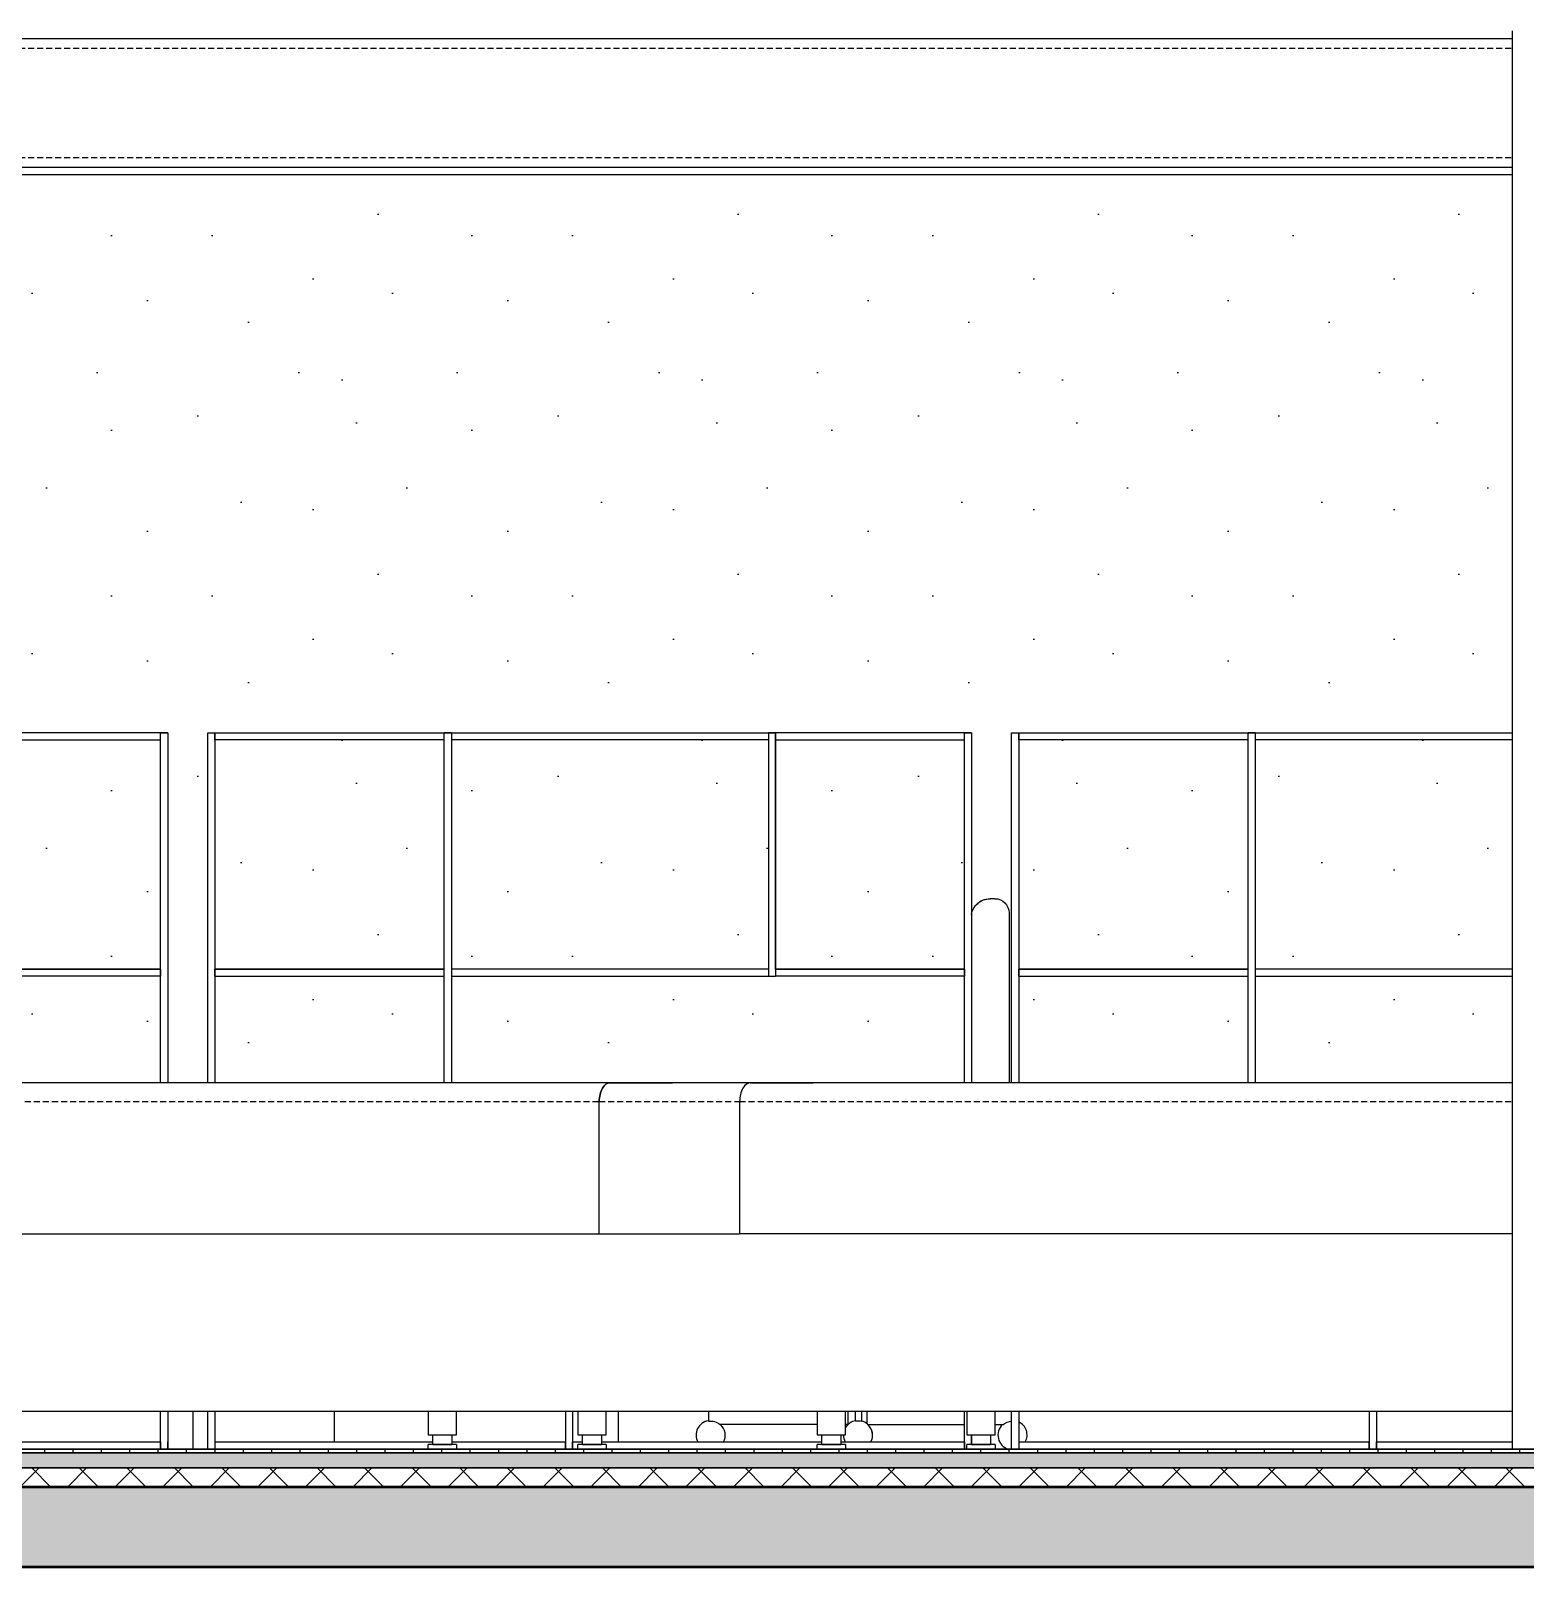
# Model space of a CAD drawing. Header units: millimetres. Extents: x -100 to 224448, y 0 to 22177.
# Drawn here: x 159393 to 162554, y 3600 to 6850 of the extents above; entities that cross this region are included whole.
import ezdxf

# ---------------------------------------------------------------- set-up
doc = ezdxf.new("R2010")
doc.units = ezdxf.units.MM
doc.linetypes.add('DASHED', pattern=[19.05, 12.7, -6.35])
doc.layers.get('0').update_dxf_attribs({"true_color": 0xdfdfdf})
for name, color, linetype in [('Background_0', 7, 'Continuous'), ('Boundary_Floor_ Ceramic Tiles', 7, 'Continuous'), ('Boundary_Insulation_ Extruded Polystyrene', 42, 'Continuous'), ('Boundary_Screed', 7, 'Continuous'), ('Elevation_Gypsum Board', 7, 'Continuous'), ('Fill_Concrete_ Reinforced', 85, 'Continuous'), ('Fill_Floor_ Ceramic Tiles', 251, 'Continuous'), ('Fill_Insulation_ Extruded Polystyrene', 42, 'Continuous'), ('Fill_Screed', 251, 'Continuous'), ('Viewport border', 7, 'Continuous')]:
    doc.layers.add(name, color=color, linetype=linetype)
for name, color, linetype, lineweight in [('Background_Concrete_ Reinforced', 7, 'Continuous', 9), ('Background_Floor_ Ceramic Tiles', 7, 'Continuous', 9), ('Background_Insulation_ Extruded Polystyrene', 7, 'Continuous', 9), ('Background_Screed', 7, 'Continuous', 9), ('Boundary_Concrete_ Reinforced', 99, 'Continuous', 50), ('Elevation_Concrete_ Reinforced', 252, 'Continuous', 25)]:
    doc.layers.add(name, color=color, linetype=linetype, lineweight=lineweight)
doc.layers.add('BIM_ROOM_LINES', color=7, linetype='Continuous', plot=False)

# ---------------------------------------------------------------- blocks, each defined once
blk = doc.blocks.new("CC'__section__..%5CMainBuilding.dwg", base_point=(1833.3, -9100))
at = {"layer": 'Elevation_Concrete_ Reinforced'}
h = blk.add_hatch(dxfattribs=at)
h.set_pattern_fill('DOTS2', color=256, scale=20, style=0)
h.paths.add_polyline_path([(9991.4, -8460), (9991.4, -5500), (9643.4, -5500), (9643.4, -8460)])
at = {"layer": 'Elevation_Gypsum Board'}
h = blk.add_hatch(dxfattribs=at)
h.set_pattern_fill('DOTS2', color=256, scale=30, style=0)
h.paths.add_polyline_path([(5134.7, -4550), (5234.4, -4550), (5234.4, -3735), (5249.4, -3735), (5734.4, -3735), (5749.4, -3735), (6420.1, -3735), (6435.1, -3735), (6834.4, -3735), (6849.4, -3735), (6849.4, -3750), (6849.4, -4235), (6849.4, -4250), (6849.4, -4475), (6934.4, -4475), (6934.4, -3735), (6949.4, -3735), (7434.4, -3735), (7449.4, -3735), (8120.1, -3735), (8135.1, -3735), (8534.4, -3735), (8549.4, -3735), (8549.4, -3750), (8549.4, -4119.5, -0.148047), (8559.6, -4098.7, -0.208496), (8588.9, -4085.9), (8598.9, -4085.9, -0.414214), (8628.9, -4115.9), (8628.9, -4475), (8634.4, -4475), (8634.4, -3735), (8649.4, -3735), (9134.4, -3735), (9149.4, -3735), (9693.4, -3735), (9693.4, -2555), (3582.4, -2555), (3582.4, -5250), (4442.1, -5250, -0.555943), (4428.3, -5199.5, -0.170157), (4446.4, -5190), (4446.4, -5144.6), (4758.6, -5144.6), (4758.6, -4813.1), (4478.2, -4813.1, -0.414214), (4458.2, -4793.1), (4458.2, -4115.9, -0.189368), (4466.2, -4095.5, -0.208492), (4488.2, -4085.9), (4498.2, -4085.9, -0.414214), (4538.2, -4125.9), (4538.2, -4498.1), (4966, -4498.1, -0.414214), (5006, -4538.1), (5006, -4733.1), (5058.2, -4733.1, -0.414214), (5098.2, -4773.1, -0.189378), (5087.5, -4800.3, -0.208482), (5058.2, -4813.1), (4799.7, -4813.1), (4799.7, -5144.6), (5093.9, -5144.6), (5093.9, -5190, -0.371495), (5120.1, -5220.5, -0.18938), (5111.9, -5241.4, -0.133872), (5098.1, -5250), (5234.4, -5250), (5234.4, -4567), (5134.7, -4567)])
h = blk.add_hatch(dxfattribs=at)
h.set_pattern_fill('DOTS2', color=256, scale=30, style=0)
h.paths.add_polyline_path([(6435.1, -3750), (6435.1, -4235), (6834.4, -4235), (6834.4, -3750)])
h = blk.add_hatch(dxfattribs=at)
h.set_pattern_fill('DOTS2', color=256, scale=30, style=0)
h.paths.add_polyline_path([(6949.4, -4235), (7434.4, -4235), (7434.4, -3750), (6949.4, -3750)])
h = blk.add_hatch(dxfattribs=at)
h.set_pattern_fill('DOTS2', color=256, scale=30, style=0)
h.paths.add_polyline_path([(7449.4, -4235), (8120.1, -4235), (8120.1, -3750), (7449.4, -3750)])
h = blk.add_hatch(dxfattribs=at)
h.set_pattern_fill('DOTS2', color=256, scale=30, style=0)
h.paths.add_polyline_path([(8135.1, -3750), (8135.1, -4235), (8534.4, -4235), (8534.4, -3750)])
h = blk.add_hatch(dxfattribs=at)
h.set_pattern_fill('DOTS2', color=256, scale=30, style=0)
h.paths.add_polyline_path([(8649.4, -4235), (9134.4, -4235), (9134.4, -3750), (8649.4, -3750)])
h = blk.add_hatch(dxfattribs=at)
h.set_pattern_fill('DOTS2', color=256, scale=30, style=0)
h.paths.add_polyline_path([(9149.4, -4235), (9693.4, -4235), (9693.4, -3750), (9149.4, -3750)])
h = blk.add_hatch(dxfattribs=at)
h.set_pattern_fill('DOTS2', color=256, scale=30, style=0)
h.paths.add_polyline_path([(5868.1, -4475), (6086.3, -4475), (6834.4, -4475), (6834.4, -4250), (6435.1, -4250), (6420.1, -4250), (5749.4, -4250), (5749.4, -4475)])
h = blk.add_hatch(dxfattribs=at)
h.set_pattern_fill('DOTS2', color=256, scale=30, style=0)
h.paths.add_polyline_path([(7434.4, -4250), (6949.4, -4250), (6949.4, -4475), (7434.4, -4475)])
h = blk.add_hatch(dxfattribs=at)
h.set_pattern_fill('DOTS2', color=256, scale=30, style=0)
h.paths.add_polyline_path([(7785.1, -4475, -0.001898), (7785.2, -4475), (7917.4, -4475), (8082, -4475), (8082.2, -4475), (8214.2, -4475), (8534.4, -4475), (8534.4, -4250), (8135.1, -4250), (8120.1, -4250), (7449.4, -4250), (7449.4, -4475)])
h = blk.add_hatch(dxfattribs=at)
h.set_pattern_fill('DOTS2', color=256, scale=30, style=0)
h.paths.add_polyline_path([(9134.4, -4250), (8649.4, -4250), (8649.4, -4475), (9134.4, -4475)])
h = blk.add_hatch(dxfattribs=at)
h.set_pattern_fill('DOTS2', color=256, scale=30, style=0)
h.paths.add_polyline_path([(9149.4, -4475), (9693.4, -4475), (9693.4, -4250), (9149.4, -4250)])
h = blk.add_hatch(dxfattribs=at)
h.set_pattern_fill('DOTS2', color=256, scale=30, style=0)
h.paths.add_polyline_path([(6934.4, -5250), (6934.4, -5170), (6902.4, -5170), (6902.4, -5250)])
h = blk.add_hatch(dxfattribs=at)
h.set_pattern_fill('DOTS2', color=256, scale=30, style=0)
h.paths.add_polyline_path([(6949.4, -5170), (6949.4, -5235), (7202.4, -5235), (7202.4, -5170)])
h = blk.add_hatch(dxfattribs=at)
h.set_pattern_fill('DOTS2', color=256, scale=30, style=0)
h.paths.add_polyline_path([(7802.4, -5170), (7802.4, -5235), (7970.6, -5235, -0.320159), (7975.2, -5199.5, -0.170166), (7993.2, -5190), (7993.2, -5170)])
h = blk.add_hatch(dxfattribs=at)
h.set_pattern_fill('DOTS2', color=256, scale=30, style=0)
h.paths.add_polyline_path([(8025, -5235), (8232.8, -5235), (8232.8, -5220), (8222.8, -5220), (8222.8, -5198.1), (8018.9, -5198.1, -0.206645), (8028.6, -5220.5, -0.123314)])
h = blk.add_hatch(dxfattribs=at)
h.set_pattern_fill('DOTS2', color=256, scale=30, style=0)
h.paths.add_polyline_path([(8288.3, -5198.1), (8288, -5198.1), (8282.8, -5198.1), (8282.8, -5205, -0.055751), (8286.8, -5199.5, -0.016642)])
h = blk.add_hatch(dxfattribs=at)
h.set_pattern_fill('DOTS2', color=256, scale=30, style=0)
h.paths.add_polyline_path([(8336.6, -5235), (8534.4, -5235), (8534.4, -5198.1), (8330.5, -5198.1, -0.206644), (8340.2, -5220.5, -0.123313)])
h = blk.add_hatch(dxfattribs=at)
h.set_pattern_fill('DOTS2', color=256, scale=30, style=0)
h.paths.add_polyline_path([(8589.5, -5220), (8589.5, -5240), (8599.5, -5240), (8599.5, -5250), (8627.4, -5250, -0.555928), (8613.6, -5199.5, -0.016637), (8615.1, -5198.1), (8599.5, -5198.1), (8599.5, -5220)])
h = blk.add_hatch(dxfattribs=at)
h.set_pattern_fill('DOTS2', color=256, scale=30, style=0)
h.paths.add_polyline_path([(8649.4, -5170), (8649.4, -5192.6, -0.289805), (8667, -5220.5, -0.123313), (8663.4, -5235), (9390.7, -5235), (9390.7, -5170)])
h = blk.add_hatch(dxfattribs=at)
h.set_pattern_fill('DOTS2', color=256, scale=30, style=0)
h.paths.add_polyline_path([(9693.4, -5170), (9405.7, -5170), (9405.7, -5235), (9693.4, -5235)])
h = blk.add_hatch(dxfattribs=at)
h.set_pattern_fill('DOTS2', color=256, scale=30, style=0)
h.paths.add_polyline_path([(8272.8, -5220), (8272.8, -5235), (8282.2, -5235, -0.127294), (8278.6, -5220)])
h = blk.add_hatch(dxfattribs=at)
h.set_pattern_fill('DOTS2', color=256, scale=30, style=0)
h.paths.add_polyline_path([(8549.5, -5240), (8549.5, -5220), (8549.4, -5220), (8549.4, -5235), (8549.4, -5240)])
at = {"layer": 'Fill_Concrete_ Reinforced', "extrusion": (2.14343e-17, 6.23765e-16, -1)}
h = blk.add_hatch(dxfattribs=at)
h.set_pattern_fill('CONCRETE1', color=256, scale=20, angle=15, style=0)
h.set_pattern_definition([(15, (-3002.4, -5250), (287.368, 497.736), [50.8, -355.6]), (105, (-3002.4, -5250), (-497.736, 287.368), [50.8, -355.6]), (150, (-2953.33, -5236.85), (-392.5523, -105.184), [71.842, -502.894]), (15, (-3012.5, -5016.04), (287.368, 497.736), [50.8, -355.6]), (60, (-2981.4, -5034), (-105.184, 392.5523), [35.921, -538.815]), (150, (-2981.4, -5034), (-392.5523, -105.184), [35.921, -538.815]), (15, (-2891.6, -4878.46), (287.368, 497.736), [71.842, -334.558]), (60, (-2891.6, -4878.46), (-105.184, 392.5523), [50.8, -523.936]), (150, (-2822.2, -4859.87), (-392.5523, -105.184), [50.8, -523.936]), (105, (-2758.8, -5079.55), (-497.736, 287.368), [50.8, -355.6]), (60, (-2758.82, -5079.55), (-105.184, 392.5523), [35.921, -538.815]), (150, (-2740.86, -5048.44), (-392.5523, -105.184), [35.921, -538.815]), (15, (-2979.63, -5138.7), (287.368, 497.736), [25.4, -340.36]), (15, (-2711.5, -4961.7), (287.368, 497.736), [25.4, -340.36]), (105, (-2847.33, -4945.5), (-497.736, 287.368), [25.4, -340.36]), (150, (-2739.1, -5153.15), (-392.5523, -105.184), [35.921, -538.815]), (150, (-2983.15, -4929.3), (-392.5523, -105.184), [35.921, -538.815]), (60, (-2852.9, -5071.9), (-105.184, 392.5523), [35.921, -538.815]), (105, (-2880.6, -5164.77), (-497.736, 287.368), [6.35, -400.05]), (105, (-2906.6, -4994.24), (-497.736, 287.368), [6.35, -400.05]), (105, (-2740.65, -4877.46), (-497.736, 287.368), [6.35, -400.05]), (105, (-2678.64, -5084.36), (-497.736, 287.368), [6.35, -400.05])])
h.paths.add_polyline_path([(-21512.4, -5500), (-21512.4, -5330), (-21230.4, -5330), (-3334.4, -5330), (-3092.4, -5330), (-3092.4, -5500)])
at = {"layer": 'Fill_Floor_ Ceramic Tiles', "extrusion": (0, 0, -1)}
h = blk.add_hatch(dxfattribs=at)
h.set_pattern_fill('_USER', color=256, scale=60, angle=90, style=0, pattern_type=0)
h.set_pattern_definition([(90, (-3002.4, -5250), (-60, -2e-13), [])])
h.paths.add_polyline_path([(-3334.4, -5258), (-21230.4, -5258), (-21230.4, -5250), (-3334.4, -5250)])
at = {"layer": 'Fill_Insulation_ Extruded Polystyrene', "extrusion": (0, 0, -1)}
h = blk.add_hatch(dxfattribs=at)
h.set_pattern_fill('INSULATION', color=256, scale=20, style=0)
h.set_pattern_definition([(45, (-3002.4, -5250), (-50.28943, 50.28943), []), (135, (-3002.4, -5250), (-50.28943, -50.28943), [])])
h.paths.add_polyline_path([(-21230.4, -5290), (-3334.4, -5290), (-3334.4, -5330), (-21230.4, -5330)])
at = {"layer": 'Fill_Screed', "extrusion": (0, 0, -1)}
h = blk.add_hatch(dxfattribs=at)
h.set_pattern_fill('SCREED', color=256, scale=20, angle=15, style=0)
h.set_pattern_definition([(15, (-3002.4, -5250), (915.6406, 508.3053), [-127, 0, -381, 0]), (15, (-3005.69, -5237.73), (915.6406, 508.3053), [-50.8, 0, -177.8, 0, -91.44, 0, -381, 0]), (15, (-3008.97, -5225.47), (915.6406, 508.3053), [-25.4, 0, -127, 0, -127, 0, -279.4, 0, -91.44, 0]), (15, (-3012.26, -5213.2), (915.6406, 508.3053), [-91.44, 0, -406.4, 0]), (15, (-3015.55, -5200.93), (915.6406, 508.3053), [-304.8, 0, -304.8, 0]), (15, (-3018.84, -5188.66), (915.6406, 508.3053), [-431.8, 0]), (15, (-3022.12, -5176.4), (915.6406, 508.3053), [-127, 0, -558.8, 0]), (15, (-3025.4, -5164.13), (915.6406, 508.3053), [-177.8, 0, -101.6, 0]), (15, (-3028.7, -5151.86), (915.6406, 508.3053), [-254, 0]), (15, (-3035.27, -5127.33), (915.6406, 508.3053), [-35.56, 0, -381, 0, -228.6, 0]), (15, (-3038.56, -5115.06), (915.6406, 508.3053), [-50.8, 0, -5.08, 0, -127, 0]), (15, (-3041.84, -5102.8), (915.6406, 508.3053), [-25.4, 0, -330.2, 0, -381, 0]), (15, (-3045.13, -5090.53), (915.6406, 508.3053), [-254, 0]), (15, (-3048.42, -5078.26), (915.6406, 508.3053), [-127, 0, -533.4, 0]), (15, (-3055, -5053.72), (915.6406, 508.3053), [-609.6, 0]), (15, (-3058.28, -5041.46), (915.6406, 508.3053), [-127, 0, -10.16, 0, -177.8, 0]), (15, (-3061.57, -5029.2), (915.6406, 508.3053), [-35.56, 0, -254, 0, -101.6, 0, -177.8, 0, -203.2, 0]), (15, (-3064.85, -5016.92), (915.6406, 508.3053), [-76.2, 0, -101.6, 0, -254, 0, -10.16, 0, -127, 0]), (15, (-3068.14, -5004.65), (915.6406, 508.3053), [-254, 0])])
h.paths.add_polyline_path([(-21230.4, -5258), (-3334.4, -5258), (-3334.4, -5290), (-21230.4, -5290)])
at = {"linetype": 'DASHED', "extrusion": (0, 1, 0)}
for p, q in [((3582.4, -2286.6), (9693.4, -2286.6)), ((3582.4, -2518.4), (9693.4, -2518.4)), ((6109.4, -4515), (7762.1, -4515)), ((7762.1, -4515), (8059.1, -4515)), ((8059.1, -4515), (9693.4, -4515))]:
    blk.add_line(p, q, dxfattribs=at)
blk.add_line((2834.4, -5250), (21730.4, -5250))
blk.add_line((2834.4, -5250), (21730.4, -5250))
blk.add_line((2834.4, -5250), (21730.4, -5250))
at = {"layer": 'Background_0', "extrusion": (0, 1, 0)}
for p, q in [((3582.4, -2266.7), (9693.4, -2266.7)), ((9693.4, -5250), (9693.4, -2250)), ((3582.4, -2538.3), (9693.4, -2538.3)), ((9693.4, -2555), (3582.4, -2555)), ((6834.4, -3735), (6435.1, -3735)), ((6834.4, -3735), (6435.1, -3735)), ((6834.4, -4475), (6834.4, -3735)), ((6849.4, -3735), (6834.4, -3735)), ((6834.4, -3750), (6834.4, -3735)), ((6834.4, -3735), (6849.4, -3735)), ((6834.4, -3735), (6849.4, -3735)), ((6849.4, -3735), (6849.4, -4475)), ((6849.4, -3735), (6849.4, -4475)), ((6849.4, -3735), (6849.4, -3750)), ((6934.4, -4475), (6934.4, -3735)), ((6934.4, -3735), (6949.4, -3735)), ((6934.4, -3735), (6949.4, -3735)), ((6934.4, -3735), (6949.4, -3735)), ((6949.4, -3735), (6949.4, -4475)), ((6949.4, -3735), (8120.1, -3735)), ((6949.4, -3750), (6949.4, -3735)), ((6949.4, -3735), (7434.4, -3735)), ((7434.4, -3735), (7449.4, -3735)), ((7434.4, -4475), (7434.4, -3735)), ((7449.4, -3735), (7434.4, -3735)), ((7434.4, -3750), (7434.4, -3735)), ((7449.4, -3735), (7449.4, -4475)), ((7449.4, -3735), (8120.1, -3735)), ((7449.4, -3735), (7449.4, -3750)), ((8135.1, -3735), (8120.1, -3735)), ((8120.1, -3735), (8120.1, -4250)), ((8120.1, -3735), (8120.1, -3750)), ((8135.1, -3735), (8120.1, -3735)), ((8120.1, -3735), (8135.1, -3735)), ((8534.4, -3735), (8135.1, -3735)), ((8534.4, -3735), (8135.1, -3735)), ((8135.1, -3735), (8135.1, -4250)), ((8135.1, -3750), (8135.1, -3735)), ((8534.4, -4475), (8534.4, -3735)), ((8549.4, -3735), (8534.4, -3735)), ((8534.4, -3735), (8549.4, -3735)), ((8534.4, -3750), (8534.4, -3735)), ((8534.4, -3735), (8549.4, -3735)), ((8549.4, -3735), (8549.4, -4475)), ((8549.4, -3735), (8549.4, -4475)), ((8549.4, -3735), (8549.4, -3750)), ((8634.4, -4475), (8634.4, -3735)), ((8634.4, -3735), (8649.4, -3735)), ((8634.4, -3735), (8649.4, -3735)), ((8634.4, -3735), (8649.4, -3735)), ((8649.4, -3735), (8649.4, -4475)), ((8649.4, -3750), (8649.4, -3735)), ((8649.4, -3735), (9693.4, -3735)), ((8649.4, -3735), (9134.4, -3735)), ((9134.4, -4475), (9134.4, -3735)), ((9134.4, -3750), (9134.4, -3735)), ((9134.4, -3735), (9149.4, -3735)), ((9149.4, -3735), (9134.4, -3735)), ((9149.4, -3735), (9149.4, -4475)), ((9149.4, -3735), (9149.4, -3750)), ((9149.4, -3735), (9693.4, -3735)), ((6435.1, -3750), (6834.4, -3750)), ((6949.4, -3750), (6949.4, -4235)), ((7434.4, -3750), (6949.4, -3750)), ((7449.4, -3750), (7449.4, -4235)), ((8120.1, -3750), (7449.4, -3750)), ((8135.1, -4235), (8135.1, -3750)), ((8135.1, -3750), (8534.4, -3750)), ((8649.4, -3750), (8649.4, -4235)), ((9134.4, -3750), (8649.4, -3750)), ((9149.4, -3750), (9149.4, -4235)), ((9693.4, -3750), (9149.4, -3750)), ((8598.9, -4085.9), (8588.9, -4085.9)), ((8598.9, -4085.9), (8588.9, -4085.9)), ((8598.9, -4085.9), (8588.9, -4085.9)), ((8598.9, -4085.9), (8588.9, -4085.9)), ((8628.9, -4115.9), (8628.9, -4475)), ((8628.9, -4115.9), (8628.9, -4475)), ((8628.9, -4115.9), (8628.9, -4475)), ((8628.9, -4115.9), (8628.9, -4475)), ((6435.1, -4235), (6834.4, -4235)), ((6834.4, -4235), (6435.1, -4235)), ((6834.4, -4250), (6435.1, -4250)), ((6834.4, -4235), (6834.4, -4250)), ((6849.4, -4235), (6849.4, -4250)), ((6949.4, -4235), (7434.4, -4235)), ((7434.4, -4235), (6949.4, -4235)), ((6949.4, -4250), (6949.4, -4235)), ((6949.4, -4250), (6949.4, -4475)), ((6949.4, -4250), (7434.4, -4250)), ((7434.4, -4250), (7434.4, -4235)), ((7449.4, -4235), (7449.4, -4250)), ((8120.1, -4235), (7449.4, -4235)), ((8120.1, -4235), (7449.4, -4235)), ((7449.4, -4250), (7449.4, -4475)), ((7449.4, -4250), (8120.1, -4250)), ((8120.1, -4235), (8120.1, -4250)), ((8120.1, -4250), (8135.1, -4250)), ((8135.1, -4235), (8135.1, -4250)), ((8135.1, -4235), (8534.4, -4235)), ((8534.4, -4235), (8135.1, -4235)), ((8534.4, -4250), (8135.1, -4250)), ((8534.4, -4235), (8534.4, -4250)), ((8549.4, -4235), (8549.4, -4250)), ((8649.4, -4250), (8649.4, -4235)), ((9134.4, -4235), (8649.4, -4235)), ((8649.4, -4235), (9134.4, -4235)), ((8649.4, -4250), (8649.4, -4475)), ((8649.4, -4250), (9134.4, -4250)), ((9134.4, -4250), (9134.4, -4235)), ((9693.4, -4235), (9149.4, -4235)), ((9693.4, -4235), (9149.4, -4235)), ((9149.4, -4235), (9149.4, -4250)), ((9149.4, -4250), (9149.4, -4475)), ((9149.4, -4250), (9693.4, -4250)), ((7785.1, -4475), (6086.3, -4475)), ((7785.1, -4475), (7917.4, -4475)), ((8082.2, -4475), (7785.2, -4475)), ((9693.4, -4475), (8082, -4475)), ((8082.2, -4475), (8214.2, -4475)), ((7762.1, -4795), (7762.1, -4515)), ((7762.1, -4795), (7762.1, -4515)), ((8059.1, -4515), (8059.1, -4795)), ((8059.1, -4515), (8059.1, -4795)), ((5926, -4795), (8059.1, -4795)), ((6109.4, -4795), (7762.1, -4795)), ((7762.1, -4795), (8059.1, -4795)), ((9693.4, -4795), (8059.1, -4795)), ((5926, -5170), (9693.4, -5170)), ((6834.4, -5250), (6834.4, -5170)), ((6849.4, -5170), (6849.4, -5250)), ((6849.4, -5170), (6849.4, -5250)), ((6902.4, -5170), (6902.4, -5250)), ((6902.4, -5170), (6902.4, -5250)), ((6902.4, -5170), (6902.4, -5250)), ((6902.4, -5170), (6902.4, -5250)), ((6902.4, -5170), (6902.4, -5250)), ((6902.4, -5170), (6902.4, -5250)), ((6902.4, -5170), (6902.4, -5250)), ((6902.4, -5170), (6902.4, -5250)), ((6934.4, -5250), (6934.4, -5170)), ((6949.4, -5170), (6949.4, -5250)), ((6949.4, -5170), (6949.4, -5235)), ((7202.4, -5235), (7202.4, -5170)), ((7400.1, -5170), (7400.1, -5220)), ((7460.1, -5220), (7460.1, -5170)), ((7690.7, -5170), (7690.7, -5250)), ((7705.7, -5170), (7705.7, -5250)), ((7705.7, -5170), (7705.7, -5235)), ((7716.8, -5170), (7716.8, -5220)), ((7776.8, -5220), (7776.8, -5170)), ((7802.4, -5170), (7802.4, -5235)), ((7802.4, -5170), (7802.4, -5235)), ((7802.4, -5170), (7802.4, -5235)), ((7802.4, -5170), (7802.4, -5235)), ((7802.4, -5170), (7802.4, -5235)), ((7802.4, -5170), (7802.4, -5235)), ((7802.4, -5170), (7802.4, -5235)), ((7802.4, -5170), (7802.4, -5235)), ((7993.2, -5170), (7993.2, -5191)), ((8222.8, -5198.1), (8017.5, -5198.1)), ((8222.8, -5170), (8222.8, -5220)), ((8282.8, -5220), (8282.8, -5170)), ((8288, -5198.1), (8282.8, -5198.1)), ((8288, -5170), (8288, -5198.1)), ((8288, -5198.1), (8288.3, -5198.1)), ((8304.3, -5190.4), (8304.3, -5170)), ((8317, -5170), (8317, -5191)), ((8317, -5191), (8317, -5190.6)), ((8327.9, -5170), (8327.9, -5195.8)), ((8330.5, -5198.1), (8534.4, -5198.1)), ((8534.4, -5250), (8534.4, -5170)), ((8539.5, -5170), (8539.5, -5220)), ((8599.5, -5220), (8599.5, -5170)), ((8599.5, -5198.1), (8616.5, -5198.1)), ((8634.4, -5250), (8634.4, -5170)), ((8649.4, -5170), (8649.4, -5250)), ((8649.4, -5170), (8649.4, -5235)), ((9390.7, -5170), (9390.7, -5250)), ((9405.7, -5170), (9405.7, -5250)), ((9405.7, -5170), (9405.7, -5235)), ((7400.1, -5220), (7460.1, -5220)), ((7410.1, -5240), (7410.1, -5220)), ((7450.1, -5220), (7450.1, -5240)), ((7716.8, -5220), (7776.8, -5220)), ((7726.8, -5240), (7726.8, -5220)), ((7766.8, -5220), (7766.8, -5240)), ((8222.8, -5220), (8282.8, -5220)), ((8232.8, -5240), (8232.8, -5220)), ((8272.8, -5220), (8272.8, -5240)), ((8539.5, -5220), (8599.5, -5220)), ((8549.4, -5220), (8549.4, -5240)), ((8549.4, -5220), (8549.4, -5240)), ((8549.5, -5240), (8549.5, -5220)), ((8589.5, -5220), (8589.5, -5240)), ((6189.5, -5235), (6834.4, -5235)), ((6189.5, -5235), (6834.4, -5235)), ((6834.4, -5250), (6199.5, -5250)), ((6834.4, -5235), (6834.4, -5250)), ((6849.4, -5250), (6834.4, -5250)), ((6849.4, -5250), (6849.4, -5235)), ((6902.4, -5250), (6849.4, -5250)), ((6949.4, -5250), (6934.4, -5250)), ((6949.4, -5235), (7410.1, -5235)), ((6949.4, -5235), (7410.1, -5235)), ((6949.4, -5235), (6949.4, -5250)), ((6949.4, -5250), (7400.1, -5250)), ((7400.1, -5250), (7400.1, -5240)), ((7460.1, -5240), (7400.1, -5240)), ((7400.1, -5250), (7460.1, -5250)), ((7410.1, -5240), (7450.1, -5240)), ((7450.1, -5235), (7690.7, -5235)), ((7450.1, -5235), (7690.7, -5235)), ((7460.1, -5240), (7460.1, -5250)), ((7460.1, -5250), (7690.7, -5250)), ((7690.7, -5250), (7690.7, -5235)), ((7690.7, -5250), (7705.7, -5250)), ((7705.7, -5235), (7726.8, -5235)), ((7705.7, -5235), (7726.8, -5235)), ((7705.7, -5250), (7705.7, -5235)), ((7716.8, -5250), (7705.7, -5250)), ((7716.8, -5250), (7716.8, -5240)), ((7776.8, -5240), (7716.8, -5240)), ((7716.8, -5250), (7776.8, -5250)), ((7726.8, -5240), (7766.8, -5240)), ((7766.8, -5235), (8232.8, -5235)), ((7766.8, -5235), (8232.8, -5235)), ((7776.8, -5240), (7776.8, -5250)), ((8222.8, -5250), (7776.8, -5250)), ((8222.8, -5250), (8222.8, -5240)), ((8282.8, -5240), (8222.8, -5240)), ((8222.8, -5250), (8282.8, -5250)), ((8232.8, -5240), (8272.8, -5240)), ((8272.8, -5235), (8534.4, -5235)), ((8272.8, -5235), (8534.4, -5235)), ((8282.8, -5240), (8282.8, -5250)), ((8534.4, -5250), (8282.8, -5250)), ((8534.4, -5235), (8534.4, -5250)), ((8539.5, -5250), (8534.4, -5250)), ((8539.5, -5250), (8539.5, -5240)), ((8599.5, -5240), (8539.5, -5240)), ((8539.5, -5250), (8599.5, -5250)), ((8549.4, -5240), (8549.4, -5235)), ((8549.5, -5240), (8589.5, -5240)), ((8599.5, -5240), (8599.5, -5250)), ((8634.4, -5250), (8627.4, -5250)), ((8649.4, -5250), (8634.4, -5250)), ((8649.4, -5235), (9390.7, -5235)), ((8649.4, -5235), (9390.7, -5235)), ((8649.4, -5235), (8649.4, -5250)), ((8649.4, -5250), (9390.7, -5250)), ((9390.7, -5250), (9390.7, -5235)), ((9390.7, -5250), (9405.7, -5250)), ((9405.7, -5235), (9693.4, -5235)), ((9405.7, -5235), (9693.4, -5235)), ((9405.7, -5250), (9405.7, -5235)), ((9693.4, -5250), (9405.7, -5250))]:
    blk.add_line(p, q, dxfattribs=at)
at = {"layer": 'Background_0', "extrusion": (6.9675e-16, 5.69819e-17, -1)}
for start in [9.2058, 42.8922]:
    blk.add_arc((-8588.9, -4125.9), 40, start, 90, dxfattribs=at)
at = {"layer": 'Background_0', "extrusion": (4.74705e-16, 5.69819e-17, -1)}
for start in [42.8911, 42.8922]:
    blk.add_arc((-8588.9, -4125.9), 40, start, 90, dxfattribs=at)
at = {"layer": 'Background_0', "extrusion": (6.35518e-16, 5.69819e-17, -1)}
blk.add_arc((-8598.9, -4115.9), 30, 90, 180, dxfattribs=at)
blk.add_arc((-8598.9, -4115.9), 30, 90, 180, dxfattribs=at)
at = {"layer": 'Background_0', "extrusion": (4.13473e-16, 5.69819e-17, -1)}
blk.add_arc((-8598.9, -4115.9), 30, 90, 180, dxfattribs=at)
blk.add_arc((-8598.9, -4115.9), 30, 90, 180, dxfattribs=at)
at = {"layer": 'Background_0'}
for centre, start, end in [((7997.8, -5220.5), 98.4806, 208.1195), ((7997.8, -5220.5), 98.4806, 137.1097), ((7997.8, -5220.5), 98.4806, 137.1078), ((7997.8, -5220.5), 98.4806, 137.1078), ((7997.8, -5220.5), 331.8805, 46.7021), ((7997.8, -5220.5), 331.8805, 46.7021), ((7997.8, -5220.5), 331.8805, 46.7021), ((7997.8, -5220.5), 331.8805, 46.7021), ((8309.4, -5220.5), 99.4821, 149.8712), ((8309.4, -5220.5), 133.2981, 137.1118), ((8309.4, -5220.5), 133.2981, 137.1157), ((8309.4, -5220.5), 133.2981, 137.1131), ((8309.4, -5220.5), 133.2981, 137.1083), ((8309.4, -5220.5), 133.2981, 137.1073), ((8309.4, -5220.5), 133.2981, 137.1073), ((8309.4, -5220.5), 133.2981, 137.108), ((8309.4, -5220.5), 331.8806, 75.7299), ((8309.4, -5220.5), 331.8806, 46.7019), ((8309.4, -5220.5), 331.8806, 46.7019), ((8309.4, -5220.5), 331.8806, 46.7019), ((8309.4, -5220.5), 331.8806, 46.7019), ((8309.4, -5220.5), 331.8806, 46.7019), ((8309.4, -5220.5), 331.8806, 46.7019), ((8309.4, -5220.5), 331.8806, 46.7019), ((8636.2, -5220.5), 133.2982, 253.3942), ((8636.2, -5220.5), 133.2982, 137.1106), ((8636.2, -5220.5), 133.2982, 137.1106), ((8636.2, -5220.5), 331.8807, 64.6473), ((8636.2, -5220.5), 331.8807, 64.6473), ((8636.2, -5220.5), 331.8807, 64.6473), ((8636.2, -5220.5), 331.8807, 64.6473), ((8309.4, -5220.5), 179.1019, 208.1194)]:
    blk.add_arc(centre, 30.8, start, end, dxfattribs=at)
at = {"layer": 'Background_0', "extrusion": (6.04901e-16, 2.63657e-17, -1)}
for centre, start, end in [((-7997.8, -5220.5), 81.2469, 131.3255), ((-8636.2, -5220.5), 48.6745, 86.5219)]:
    blk.add_arc(centre, 29.9, start, end, dxfattribs=at)
at = {"layer": 'Background_0', "extrusion": (6.66134e-16, 2.63657e-17, -1)}
blk.add_arc((-8309.4, -5220.5), 30.5, 80.4121, 104.4312, dxfattribs=at)
at = {"layer": 'Background_0'}
for centre, major_axis, ratio, start_param, end_param in [((7785.2, -4515), (0, -40), 0.577321, 3.141593, 3.926991), ((8082, -4515), (0, 40), 0.572938, 0, 0.785398), ((7785.2, -4515), (0, -40), 0.577321, 3.926991, 4.712389), ((8082, -4515), (0, 40), 0.572938, 0.785398, 1.570796)]:
    blk.add_ellipse(centre, major_axis=major_axis, ratio=ratio, start_param=start_param, end_param=end_param, dxfattribs=at)
at = {"layer": 'Background_0', "extrusion": (0, 0, -1)}
for centre, major_axis, ratio, start_param, end_param in [((7785.1, -4515), (0, 40), 0.572938, 5.497787, 6.283185), ((8214.2, -4515), (0, -40), 0.577321, 3.141593, 3.144332), ((7785.1, -4515), (0, 40), 0.572938, 4.712389, 5.497787)]:
    blk.add_ellipse(centre, major_axis=major_axis, ratio=ratio, start_param=start_param, end_param=end_param, dxfattribs=at)
at = {"layer": 'Background_Concrete_ Reinforced', "extrusion": (0, 1, 0)}
for p, q in [((21230.4, -5330), (3334.4, -5330)), ((3092.4, -5500), (21512.4, -5500))]:
    blk.add_line(p, q, dxfattribs=at)
at = {"layer": 'Background_Floor_ Ceramic Tiles', "extrusion": (0, 1, 0)}
for p, q in [((21230.4, -5250), (3334.4, -5250)), ((3334.4, -5258), (21230.4, -5258))]:
    blk.add_line(p, q, dxfattribs=at)
at = {"layer": 'Background_Insulation_ Extruded Polystyrene', "extrusion": (0, 1, 0)}
for p, q in [((21230.4, -5290), (3334.4, -5290)), ((3334.4, -5330), (21230.4, -5330))]:
    blk.add_line(p, q, dxfattribs=at)
at = {"layer": 'Background_Screed', "extrusion": (0, 1, 0)}
for p, q in [((21230.4, -5258), (3334.4, -5258)), ((3334.4, -5290), (21230.4, -5290))]:
    blk.add_line(p, q, dxfattribs=at)
at = {"layer": 'BIM_ROOM_LINES', "extrusion": (0, 1, 0)}
for p, q in [((21230.4, -5250), (3334.4, -5250)), ((6934.4, -5250), (6902.4, -5250)), ((8627.4, -5250), (8599.5, -5250))]:
    blk.add_line(p, q, dxfattribs=at)
at = {"layer": 'Boundary_Concrete_ Reinforced', "extrusion": (0, 1, 0)}
for p, q in [((3334.4, -5330), (21230.4, -5330)), ((21512.4, -5500), (3092.4, -5500))]:
    blk.add_line(p, q, dxfattribs=at)
at = {"layer": 'Boundary_Floor_ Ceramic Tiles', "extrusion": (0, 1, 0)}
for p, q in [((3334.4, -5250), (21230.4, -5250)), ((21230.4, -5258), (3334.4, -5258))]:
    blk.add_line(p, q, dxfattribs=at)
at = {"layer": 'Boundary_Insulation_ Extruded Polystyrene', "extrusion": (0, 1, 0)}
for p, q in [((3334.4, -5290), (21230.4, -5290)), ((21230.4, -5330), (3334.4, -5330))]:
    blk.add_line(p, q, dxfattribs=at)
at = {"layer": 'Boundary_Screed', "extrusion": (0, 1, 0)}
for p, q in [((3334.4, -5258), (21230.4, -5258)), ((21230.4, -5290), (3334.4, -5290))]:
    blk.add_line(p, q, dxfattribs=at)

msp = doc.modelspace()

# ---------------------------------------------------------------- block references
at = {"layer": 'Viewport border'}
msp.add_blockref("CC'__section__..%5CMainBuilding.dwg", (154666.2, 0), dxfattribs=at)

doc.saveas('drawing.dxf')
